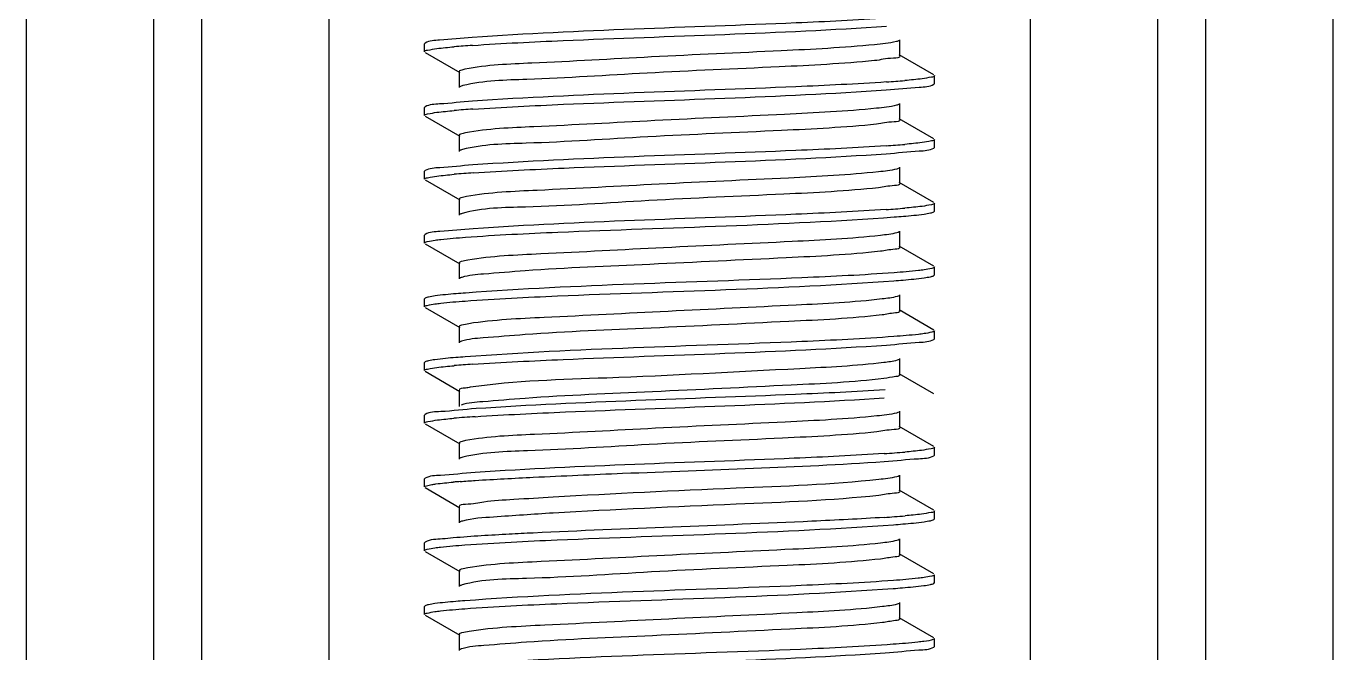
# Model space of a CAD drawing. Extents: x 54907 to 703237, y -798661 to -546661.
# Drawn here: x 370154 to 370681, y -579101 to -578849 of the extents above; entities that cross this region are included whole.
import ezdxf

# ---------------------------------------------------------------- set-up
doc = ezdxf.new("R2010")
doc.units = 0
doc.header["$LTSCALE"] = 1000
doc.header["$MEASUREMENT"] = 0

# ---------------------------------------------------------------- blocks, each defined once
blk = doc.blocks.new('gfhhrryyfd')
at = {"linetype": 'Continuous'}
for p, q in [((3693152.86, -1741005.43), (3693152.86, -1744418.97)), ((3693187.15, -1741005.43), (3693187.15, -1744418.97)), ((3693200.01, -1741005.43), (3693200.01, -1744418.97)), ((3693234.3, -1741005.43), (3693234.3, -1744418.97)), ((3693422.89, -1741005.43), (3693422.89, -1744418.97)), ((3693457.18, -1741005.43), (3693457.18, -1744418.97)), ((3693470.04, -1741005.43), (3693470.04, -1744418.97)), ((3693504.33, -1741005.43), (3693504.33, -1744418.97)), ((3693260.18, -1741998.34), (3693260.01, -1741998.52)), ((3693260.01, -1742000.67), (3693260.01, -1741998.52)), ((3693260.01, -1742000.67), (3693260.01, -1741998.52)), ((3693387.9, -1742001.74), (3693387.9, -1741997.45)), ((3693260.18, -1742000.86), (3693269.48, -1742006.24)), ((3693397.01, -1742006.91), (3693387.71, -1742001.52)), ((3693269.29, -1742006.03), (3693269.29, -1742010.31)), ((3693397.18, -1742009.24), (3693397.18, -1742007.1)), ((3693397.18, -1742009.24), (3693397.18, -1742007.1)), ((3693397.01, -1742009.43), (3693397.18, -1742009.24)), ((3693260.18, -1742015.48), (3693260.01, -1742015.67)), ((3693260.01, -1742017.81), (3693260.01, -1742015.67)), ((3693260.01, -1742017.81), (3693260.01, -1742015.67)), ((3693260.18, -1742018), (3693269.48, -1742023.39)), ((3693387.9, -1742018.88), (3693387.9, -1742014.6)), ((3693397.01, -1742024.05), (3693387.71, -1742018.67)), ((3693269.29, -1742023.17), (3693269.29, -1742027.46)), ((3693397.18, -1742026.39), (3693397.18, -1742024.24)), ((3693397.01, -1742026.57), (3693397.18, -1742026.39)), ((3693387.9, -1742036.03), (3693387.9, -1742031.74)), ((3693260.18, -1742032.63), (3693260.01, -1742032.81)), ((3693260.01, -1742034.96), (3693260.01, -1742032.81)), ((3693260.01, -1742034.96), (3693260.01, -1742032.81)), ((3693260.18, -1742035.15), (3693269.48, -1742040.53)), ((3693397.01, -1742041.2), (3693387.71, -1742035.81)), ((3693269.29, -1742040.32), (3693269.29, -1742044.6)), ((3693397.18, -1742043.53), (3693397.18, -1742041.39)), ((3693397.18, -1742043.53), (3693397.18, -1742041.39)), ((3693397.01, -1742043.72), (3693397.18, -1742043.53)), ((3693387.9, -1742053.17), (3693387.9, -1742048.89)), ((3693260.18, -1742049.77), (3693260.01, -1742049.96)), ((3693260.01, -1742052.1), (3693260.01, -1742049.96)), ((3693260.01, -1742052.1), (3693260.01, -1742049.96)), ((3693260.18, -1742052.29), (3693269.48, -1742057.68)), ((3693397.01, -1742058.34), (3693387.71, -1742052.96)), ((3693269.29, -1742057.46), (3693269.29, -1742061.75)), ((3693397.18, -1742060.68), (3693397.18, -1742058.53)), ((3693397.18, -1742060.68), (3693397.18, -1742058.53)), ((3693397.01, -1742060.86), (3693397.18, -1742060.68)), ((3693260.18, -1742066.92), (3693260.01, -1742067.1)), ((3693260.01, -1742069.25), (3693260.01, -1742067.1)), ((3693260.01, -1742069.25), (3693260.01, -1742067.1)), ((3693387.9, -1742070.32), (3693387.9, -1742066.03)), ((3693260.18, -1742069.44), (3693269.48, -1742074.82)), ((3693397.01, -1742075.49), (3693387.71, -1742070.1)), ((3693269.29, -1742074.61), (3693269.29, -1742078.89)), ((3693397.18, -1742077.82), (3693397.18, -1742075.68)), ((3693397.18, -1742077.82), (3693397.18, -1742075.68)), ((3693397.01, -1742078.01), (3693397.18, -1742077.82)), ((3693260.18, -1742084.06), (3693260.01, -1742084.25)), ((3693260.01, -1742086.39), (3693260.01, -1742084.25)), ((3693260.01, -1742086.39), (3693260.01, -1742084.25)), ((3693387.9, -1742087.46), (3693387.9, -1742083.18)), ((3693260.18, -1742086.58), (3693269.48, -1742091.97)), ((3693397.01, -1742092.64), (3693387.71, -1742087.25)), ((3693269.29, -1742091.75), (3693269.29, -1742096.04)), ((3693260.18, -1742098.2), (3693260.01, -1742098.39)), ((3693260.01, -1742100.53), (3693260.01, -1742098.39)), ((3693260.01, -1742100.53), (3693260.01, -1742098.39)), ((3693387.9, -1742101.6), (3693387.9, -1742097.32)), ((3693260.18, -1742100.72), (3693269.48, -1742106.11)), ((3693397.01, -1742106.77), (3693387.71, -1742101.39)), ((3693269.29, -1742105.89), (3693269.29, -1742110.17)), ((3693397.01, -1742109.29), (3693397.18, -1742109.1)), ((3693397.18, -1742109.1), (3693397.18, -1742106.96)), ((3693397.18, -1742109.1), (3693397.18, -1742106.96)), ((3693260.18, -1742115.34), (3693260.01, -1742115.53)), ((3693260.01, -1742117.68), (3693260.01, -1742115.53)), ((3693260.01, -1742117.68), (3693260.01, -1742115.53)), ((3693387.9, -1742118.75), (3693387.9, -1742114.46)), ((3693260.18, -1742117.86), (3693269.48, -1742123.25)), ((3693397.01, -1742123.92), (3693387.71, -1742118.53)), ((3693269.29, -1742123.03), (3693269.29, -1742127.32)), ((3693397.01, -1742126.44), (3693397.18, -1742126.25)), ((3693397.18, -1742126.25), (3693397.18, -1742124.11)), ((3693397.18, -1742126.25), (3693397.18, -1742124.11)), ((3693260.18, -1742132.49), (3693260.01, -1742132.68)), ((3693260.01, -1742134.82), (3693260.01, -1742132.68)), ((3693260.01, -1742134.82), (3693260.01, -1742132.68)), ((3693387.9, -1742135.89), (3693387.9, -1742131.61)), ((3693260.18, -1742135.01), (3693269.48, -1742140.4)), ((3693397.01, -1742141.06), (3693387.71, -1742135.68)), ((3693269.29, -1742140.18), (3693269.29, -1742144.47)), ((3693397.01, -1742143.58), (3693397.18, -1742143.39)), ((3693397.18, -1742143.39), (3693397.18, -1742141.25)), ((3693397.18, -1742143.39), (3693397.18, -1742141.25)), ((3693260.18, -1742149.64), (3693260.01, -1742149.82)), ((3693260.01, -1742151.97), (3693260.01, -1742149.82)), ((3693260.01, -1742151.97), (3693260.01, -1742149.82)), ((3693387.9, -1742153.04), (3693387.9, -1742148.75)), ((3693260.18, -1742152.15), (3693269.48, -1742157.54)), ((3693397.01, -1742158.21), (3693387.71, -1742152.82)), ((3693269.29, -1742157.32), (3693269.29, -1742161.61)), ((3693397.18, -1742160.54), (3693397.18, -1742158.4)), ((3693397.18, -1742160.54), (3693397.18, -1742158.4)), ((3693397.01, -1742160.73), (3693397.18, -1742160.54))]:
    blk.add_line(p, q, dxfattribs=at)
for centre, radius, start, end in [((3693292.6, -1742292.32), 294.01, 93.8395, 94.8043), ((3693364.57, -1741715.11), 294.35, 273.8372, 274.8034), ((3693292.7, -1742310.72), 295.27, 93.8265, 94.8053), ((3693364.51, -1741731.54), 295.07, 273.8306, 274.8033), ((3693292.88, -1742330.08), 297.5, 93.8052, 94.806), ((3693364.49, -1741748.46), 295.29, 273.8286, 274.8032), ((3693292.6, -1742378.02), 293.99, 93.8398, 94.8043), ((3693293.58, -1742404.64), 306.51, 93.7309, 94.7995), ((3693363.76, -1741804.83), 304.52, 273.7477, 274.8005), ((3693285.98, -1742327.93), 212.34, 94.6427, 94.9248), ((3693289.12, -1742366.54), 251.08, 94.4553, 94.6449), ((3693363.73, -1741821.6), 304.9, 273.7437, 274.8009)]:
    blk.add_arc(centre, radius, start, end, dxfattribs=at)
for points, knots in [([(3693384.36, -1741991.65), (3693376.23, -1741992.2), (3693339.06, -1741993.99), (3693301.85, -1741994.85), (3693272.85, -1741996.83)], [0, 0, 0, 0, 0.218917, 1, 1, 1, 1]), ([(3693272.85, -1741996.83), (3693269.92, -1741997.03), (3693265.81, -1741997.6), (3693261.32, -1741997.68), (3693260.18, -1741998.34)], [0, 0, 0, 0, 0.690151, 1, 1, 1, 1]), ([(3693272.91, -1741998.97), (3693281.03, -1741998.41), (3693318.15, -1741996.62), (3693355.31, -1741995.77), (3693384.26, -1741993.8)], [0, 0, 0, 0, 0.219094, 1, 1, 1, 1]), ([(3693260.01, -1742000.67), (3693260.01, -1742000.36), (3693261.65, -1742000.15), (3693262.47, -1741999.93), (3693263.3, -1741999.82)], [0, 0, 0, 0, 0.27163, 1, 1, 1, 1]), ([(3693381.05, -1741998.78), (3693372.7, -1741999.6), (3693352.7, -1742000.63), (3693321.95, -1742001.95), (3693293.65, -1742003.63), (3693276.79, -1742004.21), (3693270.87, -1742005.39)], [0, 0, 0, 0, 0.227968, 0.544065, 0.835946, 1, 1, 1, 1]), ([(3693387.71, -1741997.67), (3693387.47, -1741997.81), (3693385.26, -1741998.4), (3693383.02, -1741998.58), (3693381.05, -1741998.78)], [0, 0, 0, 0, 0.122428, 1, 1, 1, 1]), ([(3693381.05, -1742003.06), (3693372.52, -1742003.9), (3693352.11, -1742004.95), (3693320.89, -1742006.23), (3693292.65, -1742008.11), (3693275.95, -1742008.43), (3693270.36, -1742009.79)], [0, 0, 0, 0, 0.231868, 0.552576, 0.844286, 1, 1, 1, 1]), ([(3693387.89, -1742001.74), (3693387.9, -1742002.36), (3693384.36, -1742002.37), (3693382.76, -1742002.89), (3693381.05, -1742003.06)], [0, 0, 0, 0, 0.265144, 1, 1, 1, 1]), ([(3693270.87, -1742005.39), (3693270.47, -1742005.47), (3693270.01, -1742005.58), (3693269.3, -1742005.86), (3693269.3, -1742006.03)], [0, 0, 0, 0, 0.707243, 1, 1, 1, 1]), ([(3693397.18, -1742007.1), (3693397.18, -1742007.41), (3693395.53, -1742007.61), (3693394.7, -1742007.84), (3693393.87, -1742007.95)], [0, 0, 0, 0, 0.271555, 1, 1, 1, 1]), ([(3693270.36, -1742009.79), (3693270.18, -1742009.84), (3693269.88, -1742009.92), (3693269.59, -1742010.03), (3693269.48, -1742010.09)], [0, 0, 0, 0, 0.590543, 1, 1, 1, 1]), ([(3693384.26, -1742008.8), (3693376.14, -1742009.35), (3693339.02, -1742011.14), (3693301.86, -1742012), (3693272.91, -1742013.97)], [0, 0, 0, 0, 0.219151, 1, 1, 1, 1]), ([(3693272.99, -1742016.11), (3693281.11, -1742015.55), (3693318.19, -1742013.77), (3693355.31, -1742012.91), (3693384.22, -1742010.94)], [0, 0, 0, 0, 0.219316, 1, 1, 1, 1]), ([(3693384.22, -1742010.94), (3693387.18, -1742010.74), (3693391.33, -1742010.17), (3693395.86, -1742010.09), (3693397.01, -1742009.43)], [0, 0, 0, 0, 0.690302, 1, 1, 1, 1]), ([(3693272.91, -1742013.97), (3693269.96, -1742014.17), (3693265.83, -1742014.74), (3693261.33, -1742014.82), (3693260.18, -1742015.48)], [0, 0, 0, 0, 0.690241, 1, 1, 1, 1]), ([(3693260.01, -1742017.81), (3693260.01, -1742017.5), (3693261.65, -1742017.3), (3693262.47, -1742017.07), (3693263.3, -1742016.96)], [0, 0, 0, 0, 0.271612, 1, 1, 1, 1]), ([(3693381.59, -1742015.87), (3693373.37, -1742016.71), (3693353.47, -1742017.73), (3693322.73, -1742019.07), (3693294.16, -1742020.73), (3693277.06, -1742021.34), (3693271, -1742022.51)], [0, 0, 0, 0, 0.223808, 0.539121, 0.832916, 1, 1, 1, 1]), ([(3693387.71, -1742014.81), (3693387.48, -1742014.94), (3693385.46, -1742015.5), (3693383.4, -1742015.68), (3693381.59, -1742015.87)], [0, 0, 0, 0, 0.124553, 1, 1, 1, 1]), ([(3693381.59, -1742020.15), (3693373.09, -1742021.03), (3693352.56, -1742022.07), (3693321.08, -1742023.34), (3693292.62, -1742025.32), (3693275.76, -1742025.52), (3693270.21, -1742026.98)], [0, 0, 0, 0, 0.229779, 0.552271, 0.845852, 1, 1, 1, 1]), ([(3693387.89, -1742018.88), (3693387.9, -1742019.46), (3693384.65, -1742019.52), (3693383.17, -1742019.99), (3693381.59, -1742020.15)], [0, 0, 0, 0, 0.265825, 1, 1, 1, 1]), ([(3693271, -1742022.51), (3693270.57, -1742022.6), (3693270.07, -1742022.71), (3693269.3, -1742022.99), (3693269.3, -1742023.17)], [0, 0, 0, 0, 0.709559, 1, 1, 1, 1]), ([(3693397.18, -1742024.24), (3693397.18, -1742024.55), (3693395.53, -1742024.76), (3693394.69, -1742024.99), (3693393.86, -1742025.09)], [0, 0, 0, 0, 0.271503, 1, 1, 1, 1]), ([(3693270.21, -1742026.98), (3693270.07, -1742027.01), (3693269.82, -1742027.09), (3693269.58, -1742027.19), (3693269.48, -1742027.24)], [0, 0, 0, 0, 0.582657, 1, 1, 1, 1]), ([(3693384.22, -1742025.95), (3693376.1, -1742026.5), (3693339.03, -1742028.28), (3693301.91, -1742029.14), (3693272.99, -1742031.11)], [0, 0, 0, 0, 0.219176, 1, 1, 1, 1]), ([(3693273.13, -1742033.24), (3693281.26, -1742032.69), (3693318.28, -1742030.91), (3693355.35, -1742030.05), (3693384.21, -1742028.09)], [0, 0, 0, 0, 0.219756, 1, 1, 1, 1]), ([(3693384.21, -1742028.09), (3693387.17, -1742027.89), (3693391.33, -1742027.31), (3693395.86, -1742027.24), (3693397.01, -1742026.57)], [0, 0, 0, 0, 0.690321, 1, 1, 1, 1]), ([(3693272.99, -1742031.11), (3693270.03, -1742031.31), (3693265.87, -1742031.89), (3693261.33, -1742031.96), (3693260.18, -1742032.63)], [0, 0, 0, 0, 0.690369, 1, 1, 1, 1]), ([(3693387.71, -1742031.96), (3693387.5, -1742032.08), (3693385.65, -1742032.61), (3693383.76, -1742032.78), (3693382.12, -1742032.96)], [0, 0, 0, 0, 0.126851, 1, 1, 1, 1]), ([(3693260.01, -1742034.96), (3693260.01, -1742034.65), (3693261.66, -1742034.44), (3693262.49, -1742034.21), (3693263.32, -1742034.11)], [0, 0, 0, 0, 0.271513, 1, 1, 1, 1]), ([(3693382.12, -1742032.96), (3693374.07, -1742033.82), (3693354.39, -1742034.82), (3693323.78, -1742036.18), (3693294.95, -1742037.8), (3693277.57, -1742038.48), (3693271.3, -1742039.6)], [0, 0, 0, 0, 0.218693, 0.532071, 0.827808, 1, 1, 1, 1]), ([(3693382.12, -1742037.24), (3693373.66, -1742038.15), (3693353.04, -1742039.19), (3693321.33, -1742040.45), (3693292.64, -1742042.54), (3693275.61, -1742042.6), (3693270.1, -1742044.15)], [0, 0, 0, 0, 0.227419, 0.551484, 0.846998, 1, 1, 1, 1]), ([(3693387.89, -1742036.03), (3693387.9, -1742036.56), (3693384.94, -1742036.66), (3693383.56, -1742037.09), (3693382.12, -1742037.24)], [0, 0, 0, 0, 0.266653, 1, 1, 1, 1]), ([(3693271.3, -1742039.6), (3693270.79, -1742039.69), (3693270.23, -1742039.83), (3693269.3, -1742040.11), (3693269.29, -1742040.32)], [0, 0, 0, 0, 0.714126, 1, 1, 1, 1]), ([(3693397.18, -1742041.39), (3693397.18, -1742041.7), (3693395.53, -1742041.9), (3693394.69, -1742042.13), (3693393.86, -1742042.24)], [0, 0, 0, 0, 0.271487, 1, 1, 1, 1]), ([(3693270.1, -1742044.15), (3693269.98, -1742044.19), (3693269.77, -1742044.25), (3693269.56, -1742044.34), (3693269.48, -1742044.38)], [0, 0, 0, 0, 0.575512, 1, 1, 1, 1]), ([(3693271.04, -1742050.53), (3693279.32, -1742049.93), (3693317.74, -1742048.06), (3693356.22, -1742047.3), (3693386.31, -1742045.09)], [0, 0, 0, 0, 0.215786, 1, 1, 1, 1]), ([(3693384.21, -1742043.09), (3693376.11, -1742043.64), (3693339.08, -1742045.43), (3693302.01, -1742046.29), (3693273.13, -1742048.24)], [0, 0, 0, 0, 0.219025, 1, 1, 1, 1]), ([(3693386.31, -1742045.09), (3693387.14, -1742045.03), (3693389.84, -1742044.81), (3693392.54, -1742044.57), (3693394.4, -1742044.31)], [0, 0, 0, 0, 0.307514, 1, 1, 1, 1]), ([(3693394.4, -1742044.31), (3693394.97, -1742044.23), (3693395.84, -1742044.08), (3693396.73, -1742043.88), (3693397.01, -1742043.72)], [0, 0, 0, 0, 0.642945, 1, 1, 1, 1]), ([(3693273.13, -1742048.24), (3693270.13, -1742048.45), (3693265.93, -1742049.03), (3693261.35, -1742049.1), (3693260.18, -1742049.77)], [0, 0, 0, 0, 0.690571, 1, 1, 1, 1]), ([(3693387.71, -1742049.11), (3693387.51, -1742049.22), (3693385.84, -1742049.72), (3693384.12, -1742049.88), (3693382.62, -1742050.05)], [0, 0, 0, 0, 0.129326, 1, 1, 1, 1]), ([(3693260.01, -1742052.1), (3693260.01, -1742051.83), (3693261.4, -1742051.6), (3693262.13, -1742051.42), (3693262.84, -1742051.32)], [0, 0, 0, 0, 0.274205, 1, 1, 1, 1]), ([(3693262.84, -1742051.32), (3693263.36, -1742051.24), (3693266.09, -1742050.91), (3693268.83, -1742050.7), (3693271.04, -1742050.53)], [0, 0, 0, 0, 0.191525, 1, 1, 1, 1]), ([(3693382.62, -1742050.05), (3693374.75, -1742050.93), (3693355.3, -1742051.91), (3693324.83, -1742053.3), (3693295.75, -1742054.87), (3693278.1, -1742055.62), (3693271.62, -1742056.69)], [0, 0, 0, 0, 0.213597, 0.525045, 0.822717, 1, 1, 1, 1]), ([(3693387.89, -1742053.17), (3693387.9, -1742053.66), (3693385.21, -1742053.8), (3693383.94, -1742054.19), (3693382.62, -1742054.33)], [0, 0, 0, 0, 0.267648, 1, 1, 1, 1]), ([(3693271.62, -1742056.69), (3693271.03, -1742056.79), (3693270.4, -1742056.94), (3693269.3, -1742057.23), (3693269.29, -1742057.46)], [0, 0, 0, 0, 0.71787, 1, 1, 1, 1]), ([(3693382.62, -1742054.33), (3693374.21, -1742055.27), (3693353.52, -1742056.25), (3693321.69, -1742057.84), (3693294.48, -1742058.92), (3693277.67, -1742060.32), (3693271.9, -1742060.76), (3693270.01, -1742061.32)], [0, 0, 0, 0, 0.224806, 0.550241, 0.84772, 0.947459, 1, 1, 1, 1]), ([(3693386.31, -1742060.09), (3693378.06, -1742060.7), (3693339.64, -1742062.57), (3693301.16, -1742063.33), (3693271.04, -1742065.54)], [0, 0, 0, 0, 0.214949, 1, 1, 1, 1]), ([(3693394.4, -1742059.31), (3693393.89, -1742059.38), (3693391.2, -1742059.71), (3693388.49, -1742059.93), (3693386.31, -1742060.09)], [0, 0, 0, 0, 0.191311, 1, 1, 1, 1]), ([(3693397.18, -1742058.53), (3693397.18, -1742058.8), (3693395.82, -1742059.03), (3693395.1, -1742059.21), (3693394.4, -1742059.31)], [0, 0, 0, 0, 0.274554, 1, 1, 1, 1]), ([(3693270.01, -1742061.32), (3693269.91, -1742061.35), (3693269.73, -1742061.41), (3693269.55, -1742061.49), (3693269.48, -1742061.53)], [0, 0, 0, 0, 0.569048, 1, 1, 1, 1]), ([(3693270.95, -1742067.69), (3693279.22, -1742067.08), (3693317.66, -1742065.2), (3693356.16, -1742064.45), (3693386.28, -1742062.24)], [0, 0, 0, 0, 0.215407, 1, 1, 1, 1]), ([(3693386.28, -1742062.24), (3693387.11, -1742062.17), (3693389.82, -1742061.96), (3693392.53, -1742061.72), (3693394.4, -1742061.46)], [0, 0, 0, 0, 0.307504, 1, 1, 1, 1]), ([(3693394.4, -1742061.46), (3693394.97, -1742061.37), (3693395.84, -1742061.22), (3693396.73, -1742061.02), (3693397.01, -1742060.86)], [0, 0, 0, 0, 0.643054, 1, 1, 1, 1]), ([(3693262.84, -1742066.32), (3693262.26, -1742066.4), (3693261.37, -1742066.55), (3693260.46, -1742066.76), (3693260.18, -1742066.92)], [0, 0, 0, 0, 0.643741, 1, 1, 1, 1]), ([(3693271.04, -1742065.54), (3693270.2, -1742065.6), (3693267.46, -1742065.81), (3693264.72, -1742066.05), (3693262.84, -1742066.32)], [0, 0, 0, 0, 0.307276, 1, 1, 1, 1]), ([(3693383.1, -1742067.14), (3693375.41, -1742068.04), (3693356.19, -1742069), (3693325.88, -1742070.41), (3693296.57, -1742071.95), (3693278.65, -1742072.75), (3693271.96, -1742073.78)], [0, 0, 0, 0, 0.208516, 0.518039, 0.81764, 1, 1, 1, 1]), ([(3693387.71, -1742066.25), (3693387.53, -1742066.35), (3693386.01, -1742066.82), (3693384.45, -1742066.98), (3693383.1, -1742067.14)], [0, 0, 0, 0, 0.131982, 1, 1, 1, 1]), ([(3693260.01, -1742069.25), (3693260.01, -1742068.98), (3693261.38, -1742068.75), (3693262.1, -1742068.57), (3693262.81, -1742068.47)], [0, 0, 0, 0, 0.274415, 1, 1, 1, 1]), ([(3693262.81, -1742068.47), (3693263.32, -1742068.39), (3693266.03, -1742068.06), (3693268.75, -1742067.85), (3693270.95, -1742067.69)], [0, 0, 0, 0, 0.191381, 1, 1, 1, 1]), ([(3693387.89, -1742070.32), (3693387.9, -1742070.76), (3693385.47, -1742070.94), (3693384.3, -1742071.28), (3693383.1, -1742071.42)], [0, 0, 0, 0, 0.268827, 1, 1, 1, 1]), ([(3693271.96, -1742073.78), (3693271.29, -1742073.89), (3693270.58, -1742074.06), (3693269.3, -1742074.34), (3693269.29, -1742074.61)], [0, 0, 0, 0, 0.721013, 1, 1, 1, 1]), ([(3693383.1, -1742071.42), (3693374.76, -1742072.4), (3693354.02, -1742073.36), (3693322.02, -1742074.98), (3693294.53, -1742076.05), (3693277.6, -1742077.48), (3693271.81, -1742077.9), (3693269.94, -1742078.49)], [0, 0, 0, 0, 0.222005, 0.548688, 0.848211, 0.948158, 1, 1, 1, 1]), ([(3693386.28, -1742077.24), (3693378.02, -1742077.84), (3693339.57, -1742079.72), (3693301.07, -1742080.48), (3693270.95, -1742082.69)], [0, 0, 0, 0, 0.215206, 1, 1, 1, 1]), ([(3693394.4, -1742076.46), (3693393.88, -1742076.53), (3693391.18, -1742076.86), (3693388.47, -1742077.08), (3693386.28, -1742077.24)], [0, 0, 0, 0, 0.191317, 1, 1, 1, 1]), ([(3693397.18, -1742075.68), (3693397.18, -1742075.94), (3693395.81, -1742076.17), (3693395.09, -1742076.36), (3693394.4, -1742076.46)], [0, 0, 0, 0, 0.274505, 1, 1, 1, 1]), ([(3693269.94, -1742078.49), (3693269.85, -1742078.52), (3693269.69, -1742078.57), (3693269.55, -1742078.64), (3693269.48, -1742078.68)], [0, 0, 0, 0, 0.563231, 1, 1, 1, 1]), ([(3693272.91, -1742084.69), (3693281.03, -1742084.14), (3693318.15, -1742082.35), (3693355.31, -1742081.49), (3693384.27, -1742079.52)], [0, 0, 0, 0, 0.219091, 1, 1, 1, 1]), ([(3693384.27, -1742079.52), (3693387.22, -1742079.32), (3693391.35, -1742078.75), (3693395.86, -1742078.67), (3693397.01, -1742078.01)], [0, 0, 0, 0, 0.690238, 1, 1, 1, 1]), ([(3693262.81, -1742083.47), (3693262.23, -1742083.55), (3693261.35, -1742083.7), (3693260.46, -1742083.9), (3693260.18, -1742084.06)], [0, 0, 0, 0, 0.643277, 1, 1, 1, 1]), ([(3693270.95, -1742082.69), (3693270.11, -1742082.75), (3693267.4, -1742082.96), (3693264.68, -1742083.21), (3693262.81, -1742083.47)], [0, 0, 0, 0, 0.307434, 1, 1, 1, 1]), ([(3693383.56, -1742084.23), (3693376.06, -1742085.15), (3693351.17, -1742086.34), (3693314.14, -1742088.44), (3693284.46, -1742089.11), (3693272.33, -1742090.87)], [0, 0, 0, 0, 0.203452, 0.669893, 1, 1, 1, 1]), ([(3693387.71, -1742083.4), (3693387.54, -1742083.49), (3693386.18, -1742083.93), (3693384.77, -1742084.08), (3693383.56, -1742084.23)], [0, 0, 0, 0, 0.134844, 1, 1, 1, 1]), ([(3693260.01, -1742086.39), (3693260.01, -1742086.08), (3693261.65, -1742085.88), (3693262.47, -1742085.65), (3693263.3, -1742085.55)], [0, 0, 0, 0, 0.271629, 1, 1, 1, 1]), ([(3693387.89, -1742087.46), (3693387.9, -1742087.87), (3693385.71, -1742088.08), (3693384.64, -1742088.38), (3693383.56, -1742088.51)], [0, 0, 0, 0, 0.270217, 1, 1, 1, 1]), ([(3693272.33, -1742090.87), (3693271.88, -1742090.94), (3693271.03, -1742091.18), (3693269.3, -1742091.14), (3693269.29, -1742091.75)], [0, 0, 0, 0, 0.421526, 1, 1, 1, 1]), ([(3693383.56, -1742088.51), (3693375.3, -1742089.53), (3693354.52, -1742090.47), (3693322.38, -1742092.12), (3693294.62, -1742093.17), (3693277.55, -1742094.64), (3693271.73, -1742095.05), (3693269.88, -1742095.65)], [0, 0, 0, 0, 0.219023, 0.546829, 0.848448, 0.948708, 1, 1, 1, 1]), ([(3693383.9, -1742091.54), (3693375.87, -1742092.08), (3693339.19, -1742093.84), (3693302.48, -1742094.73), (3693273.86, -1742096.62)], [0, 0, 0, 0, 0.219007, 1, 1, 1, 1]), ([(3693273.64, -1742098.78), (3693281.72, -1742098.24), (3693318.39, -1742096.49), (3693355.11, -1742095.61), (3693383.67, -1742093.7)], [0, 0, 0, 0, 0.220571, 1, 1, 1, 1]), ([(3693273.86, -1742096.62), (3693270.69, -1742096.83), (3693266.25, -1742097.45), (3693261.41, -1742097.49), (3693260.18, -1742098.2)], [0, 0, 0, 0, 0.691503, 1, 1, 1, 1]), ([(3693381.68, -1742098.58), (3693373.49, -1742099.42), (3693353.63, -1742100.44), (3693322.91, -1742101.78), (3693294.29, -1742103.44), (3693277.15, -1742104.06), (3693271.05, -1742105.22)], [0, 0, 0, 0, 0.222949, 0.537937, 0.832059, 1, 1, 1, 1]), ([(3693387.71, -1742097.53), (3693387.49, -1742097.66), (3693385.49, -1742098.22), (3693383.46, -1742098.39), (3693381.68, -1742098.58)], [0, 0, 0, 0, 0.124926, 1, 1, 1, 1]), ([(3693260.01, -1742100.53), (3693260.01, -1742100.2), (3693261.76, -1742100.01), (3693262.63, -1742099.77), (3693263.5, -1742099.66)], [0, 0, 0, 0, 0.270691, 1, 1, 1, 1]), ([(3693387.89, -1742101.6), (3693387.9, -1742102.17), (3693384.7, -1742102.24), (3693383.23, -1742102.7), (3693381.68, -1742102.86)], [0, 0, 0, 0, 0.265953, 1, 1, 1, 1]), ([(3693271.05, -1742105.22), (3693270.61, -1742105.31), (3693270.1, -1742105.42), (3693269.3, -1742105.7), (3693269.3, -1742105.89)], [0, 0, 0, 0, 0.710384, 1, 1, 1, 1]), ([(3693381.68, -1742102.86), (3693373.24, -1742103.73), (3693352.81, -1742104.77), (3693321.43, -1742106.06), (3693292.89, -1742107.98), (3693275.97, -1742108.26), (3693270.32, -1742109.67)], [0, 0, 0, 0, 0.22824, 0.54962, 0.84357, 1, 1, 1, 1]), ([(3693383.67, -1742108.7), (3693375.6, -1742109.24), (3693338.93, -1742111), (3693302.21, -1742111.88), (3693273.64, -1742113.78)], [0, 0, 0, 0, 0.220044, 1, 1, 1, 1]), ([(3693383.64, -1742110.85), (3693386.74, -1742110.64), (3693391.07, -1742110.04), (3693395.81, -1742109.98), (3693397.01, -1742109.29)], [0, 0, 0, 0, 0.69109, 1, 1, 1, 1]), ([(3693397.18, -1742106.96), (3693397.18, -1742107.28), (3693395.45, -1742107.48), (3693394.58, -1742107.72), (3693393.72, -1742107.83)], [0, 0, 0, 0, 0.270828, 1, 1, 1, 1]), ([(3693270.32, -1742109.67), (3693270.15, -1742109.71), (3693269.87, -1742109.79), (3693269.59, -1742109.9), (3693269.48, -1742109.96)], [0, 0, 0, 0, 0.588567, 1, 1, 1, 1]), ([(3693289.27, -1742115.06), (3693297.27, -1742114.67), (3693328.73, -1742113.3), (3693360.22, -1742112.41), (3693383.64, -1742110.85)], [0, 0, 0, 0, 0.25454, 1, 1, 1, 1]), ([(3693273.64, -1742113.78), (3693270.52, -1742113.99), (3693266.15, -1742114.6), (3693261.39, -1742114.65), (3693260.18, -1742115.34)], [0, 0, 0, 0, 0.691213, 1, 1, 1, 1]), ([(3693261.98, -1742117.02), (3693262.34, -1742116.96), (3693264.26, -1742116.68), (3693266.19, -1742116.5), (3693267.75, -1742116.37)], [0, 0, 0, 0, 0.190713, 1, 1, 1, 1]), ([(3693269.62, -1742116.21), (3693270.96, -1742116.11), (3693277.51, -1742115.65), (3693284.06, -1742115.31), (3693289.27, -1742115.06)], [0, 0, 0, 0, 0.205696, 1, 1, 1, 1]), ([(3693382.2, -1742115.67), (3693369.45, -1742117.04), (3693340.19, -1742118.11), (3693310.98, -1742119.49), (3693294.59, -1742120.41)], [0, 0, 0, 0, 0.438605, 1, 1, 1, 1]), ([(3693387.71, -1742114.68), (3693387.5, -1742114.8), (3693385.68, -1742115.32), (3693383.82, -1742115.49), (3693382.2, -1742115.67)], [0, 0, 0, 0, 0.127252, 1, 1, 1, 1]), ([(3693260.01, -1742117.68), (3693260.01, -1742117.48), (3693260.94, -1742117.23), (3693261.48, -1742117.1), (3693261.98, -1742117.02)], [0, 0, 0, 0, 0.28203, 1, 1, 1, 1]), ([(3693382.2, -1742119.95), (3693369.45, -1742121.33), (3693340.19, -1742122.4), (3693310.98, -1742123.78), (3693294.59, -1742124.7)], [0, 0, 0, 0, 0.438605, 1, 1, 1, 1]), ([(3693387.89, -1742118.75), (3693387.9, -1742119.27), (3693384.98, -1742119.38), (3693383.63, -1742119.8), (3693382.2, -1742119.95)], [0, 0, 0, 0, 0.266804, 1, 1, 1, 1]), ([(3693294.59, -1742120.41), (3693291.07, -1742120.61), (3693285.04, -1742121.05), (3693276.59, -1742121.44), (3693272.71, -1742122.39), (3693269.3, -1742122.43), (3693269.3, -1742123.03)], [0, 0, 0, 0, 0.415, 0.730895, 0.928614, 1, 1, 1, 1]), ([(3693270.2, -1742126.84), (3693270.06, -1742126.88), (3693269.81, -1742126.95), (3693269.58, -1742127.05), (3693269.48, -1742127.1)], [0, 0, 0, 0, 0.581773, 1, 1, 1, 1]), ([(3693294.59, -1742124.7), (3693289.25, -1742125), (3693281.15, -1742125.64), (3693272.93, -1742126.12), (3693270.2, -1742126.84)], [0, 0, 0, 0, 0.654734, 1, 1, 1, 1]), ([(3693383.64, -1742125.85), (3693377.17, -1742126.28), (3693345.72, -1742127.85), (3693314.24, -1742128.85), (3693289.27, -1742130.06)], [0, 0, 0, 0, 0.205964, 1, 1, 1, 1]), ([(3693397.18, -1742124.11), (3693397.18, -1742124.43), (3693395.45, -1742124.63), (3693394.59, -1742124.86), (3693393.72, -1742124.98)], [0, 0, 0, 0, 0.270838, 1, 1, 1, 1]), ([(3693394.36, -1742127.03), (3693394.94, -1742126.95), (3693395.82, -1742126.8), (3693396.73, -1742126.6), (3693397.01, -1742126.44)], [0, 0, 0, 0, 0.643619, 1, 1, 1, 1]), ([(3693289.27, -1742130.06), (3693287.12, -1742130.16), (3693279.94, -1742130.53), (3693272.76, -1742130.94), (3693267.75, -1742131.37)], [0, 0, 0, 0, 0.299335, 1, 1, 1, 1]), ([(3693270.89, -1742133.26), (3693279.14, -1742132.66), (3693317.56, -1742130.78), (3693356.04, -1742130.02), (3693386.16, -1742127.82)], [0, 0, 0, 0, 0.214998, 1, 1, 1, 1]), ([(3693386.16, -1742127.82), (3693387, -1742127.75), (3693389.74, -1742127.54), (3693392.47, -1742127.3), (3693394.36, -1742127.03)], [0, 0, 0, 0, 0.307332, 1, 1, 1, 1]), ([(3693260.01, -1742134.82), (3693260.01, -1742134.55), (3693261.37, -1742134.33), (3693262.09, -1742134.14), (3693262.79, -1742134.04)], [0, 0, 0, 0, 0.27455, 1, 1, 1, 1]), ([(3693267.75, -1742131.37), (3693266.77, -1742131.45), (3693264.28, -1742131.79), (3693261.54, -1742131.7), (3693260.18, -1742132.49)], [0, 0, 0, 0, 0.38307, 1, 1, 1, 1]), ([(3693262.79, -1742134.04), (3693263.3, -1742133.97), (3693265.99, -1742133.64), (3693268.7, -1742133.42), (3693270.89, -1742133.26)], [0, 0, 0, 0, 0.19129, 1, 1, 1, 1]), ([(3693382.7, -1742132.76), (3693374.86, -1742133.64), (3693355.45, -1742134.62), (3693325, -1742136.01), (3693295.89, -1742137.58), (3693278.19, -1742138.33), (3693271.67, -1742139.4)], [0, 0, 0, 0, 0.212745, 0.523869, 0.821865, 1, 1, 1, 1]), ([(3693387.71, -1742131.82), (3693387.52, -1742131.93), (3693385.87, -1742132.43), (3693384.17, -1742132.59), (3693382.7, -1742132.76)], [0, 0, 0, 0, 0.129757, 1, 1, 1, 1]), ([(3693382.7, -1742137.04), (3693374.36, -1742137.98), (3693353.78, -1742139.01), (3693321.96, -1742140.29), (3693292.97, -1742142.39), (3693275.7, -1742142.45), (3693270.11, -1742144.01)], [0, 0, 0, 0, 0.223258, 0.547569, 0.845448, 1, 1, 1, 1]), ([(3693387.89, -1742135.89), (3693387.9, -1742136.37), (3693385.25, -1742136.52), (3693384, -1742136.9), (3693382.7, -1742137.04)], [0, 0, 0, 0, 0.26783, 1, 1, 1, 1]), ([(3693271.67, -1742139.4), (3693271.07, -1742139.5), (3693270.43, -1742139.66), (3693269.3, -1742139.94), (3693269.29, -1742140.18)], [0, 0, 0, 0, 0.718436, 1, 1, 1, 1]), ([(3693270.11, -1742144.01), (3693269.98, -1742144.05), (3693269.77, -1742144.11), (3693269.56, -1742144.2), (3693269.48, -1742144.25)], [0, 0, 0, 0, 0.575828, 1, 1, 1, 1]), ([(3693386.16, -1742142.82), (3693377.88, -1742143.42), (3693339.46, -1742145.3), (3693300.98, -1742146.05), (3693270.89, -1742148.27)], [0, 0, 0, 0, 0.215728, 1, 1, 1, 1]), ([(3693386.04, -1742144.97), (3693386.89, -1742144.91), (3693389.66, -1742144.69), (3693392.42, -1742144.45), (3693394.33, -1742144.18)], [0, 0, 0, 0, 0.307278, 1, 1, 1, 1]), ([(3693394.36, -1742142.04), (3693393.84, -1742142.11), (3693391.11, -1742142.44), (3693388.37, -1742142.66), (3693386.16, -1742142.82)], [0, 0, 0, 0, 0.19147, 1, 1, 1, 1]), ([(3693394.33, -1742144.18), (3693394.91, -1742144.1), (3693395.81, -1742143.95), (3693396.73, -1742143.74), (3693397.01, -1742143.58)], [0, 0, 0, 0, 0.644079, 1, 1, 1, 1]), ([(3693397.18, -1742141.25), (3693397.18, -1742141.52), (3693395.79, -1742141.75), (3693395.07, -1742141.94), (3693394.36, -1742142.04)], [0, 0, 0, 0, 0.274248, 1, 1, 1, 1]), ([(3693270.85, -1742150.41), (3693279.08, -1742149.8), (3693317.48, -1742147.93), (3693355.93, -1742147.16), (3693386.04, -1742144.97)], [0, 0, 0, 0, 0.214643, 1, 1, 1, 1]), ([(3693260.01, -1742151.97), (3693260.01, -1742151.7), (3693261.37, -1742151.47), (3693262.08, -1742151.29), (3693262.77, -1742151.19)], [0, 0, 0, 0, 0.274625, 1, 1, 1, 1]), ([(3693262.79, -1742149.04), (3693262.22, -1742149.13), (3693261.34, -1742149.28), (3693260.45, -1742149.48), (3693260.18, -1742149.64)], [0, 0, 0, 0, 0.642977, 1, 1, 1, 1]), ([(3693262.77, -1742151.19), (3693263.29, -1742151.12), (3693265.97, -1742150.79), (3693268.67, -1742150.57), (3693270.85, -1742150.41)], [0, 0, 0, 0, 0.191275, 1, 1, 1, 1]), ([(3693270.89, -1742148.27), (3693270.06, -1742148.33), (3693267.35, -1742148.54), (3693264.65, -1742148.78), (3693262.79, -1742149.04)], [0, 0, 0, 0, 0.307533, 1, 1, 1, 1]), ([(3693383.18, -1742149.85), (3693375.52, -1742150.75), (3693356.34, -1742151.71), (3693326.05, -1742153.12), (3693296.7, -1742154.66), (3693278.74, -1742155.46), (3693272.02, -1742156.49)], [0, 0, 0, 0, 0.207666, 0.516866, 0.81679, 1, 1, 1, 1]), ([(3693387.71, -1742148.97), (3693387.53, -1742149.07), (3693386.04, -1742149.53), (3693384.51, -1742149.69), (3693383.18, -1742149.85)], [0, 0, 0, 0, 0.132446, 1, 1, 1, 1]), ([(3693383.18, -1742154.13), (3693374.9, -1742155.11), (3693354.26, -1742156.07), (3693322.36, -1742157.68), (3693294.88, -1742158.77), (3693277.82, -1742160.16), (3693271.96, -1742160.61), (3693270.03, -1742161.18)], [0, 0, 0, 0, 0.220439, 0.545965, 0.845865, 0.946757, 1, 1, 1, 1]), ([(3693387.89, -1742153.04), (3693387.9, -1742153.48), (3693385.51, -1742153.66), (3693384.36, -1742153.99), (3693383.18, -1742154.13)], [0, 0, 0, 0, 0.269044, 1, 1, 1, 1]), ([(3693272.02, -1742156.49), (3693271.33, -1742156.6), (3693270.61, -1742156.78), (3693269.3, -1742157.06), (3693269.29, -1742157.32)], [0, 0, 0, 0, 0.721489, 1, 1, 1, 1]), ([(3693397.18, -1742158.4), (3693397.18, -1742158.48), (3693396.16, -1742159.12), (3693395.23, -1742159.06), (3693394.33, -1742159.19)], [0, 0, 0, 0, 0.088885, 1, 1, 1, 1]), ([(3693270.03, -1742161.18), (3693269.92, -1742161.21), (3693269.74, -1742161.27), (3693269.56, -1742161.35), (3693269.48, -1742161.39)], [0, 0, 0, 0, 0.570334, 1, 1, 1, 1]), ([(3693386.04, -1742159.97), (3693377.75, -1742160.58), (3693339.35, -1742162.45), (3693300.89, -1742163.2), (3693270.85, -1742165.41)], [0, 0, 0, 0, 0.216242, 1, 1, 1, 1]), ([(3693383.9, -1742162.27), (3693386.94, -1742162.06), (3693391.19, -1742161.47), (3693395.83, -1742161.4), (3693397.01, -1742160.73)], [0, 0, 0, 0, 0.69073, 1, 1, 1, 1]), ([(3693394.33, -1742159.19), (3693393.8, -1742159.26), (3693391.04, -1742159.59), (3693388.28, -1742159.81), (3693386.04, -1742159.97)], [0, 0, 0, 0, 0.191504, 1, 1, 1, 1]), ([(3693273.87, -1742167.35), (3693281.99, -1742166.81), (3693318.67, -1742165.06), (3693355.39, -1742164.18), (3693383.9, -1742162.27)], [0, 0, 0, 0, 0.221629, 1, 1, 1, 1])]:
    blk.add_open_spline(points, degree=3, knots=knots, dxfattribs=at)
for points in [[(3693263.3, -1741999.82), (3693264.85, -1741999.62), (3693266.41, -1741999.47), (3693267.97, -1741999.34)], [(3693393.87, -1742007.95), (3693392.33, -1742008.15), (3693390.77, -1742008.29), (3693389.21, -1742008.42)], [(3693263.3, -1742016.96), (3693264.85, -1742016.76), (3693266.41, -1742016.62), (3693267.96, -1742016.49)], [(3693393.86, -1742025.09), (3693392.32, -1742025.29), (3693390.77, -1742025.44), (3693389.22, -1742025.57)], [(3693263.32, -1742034.11), (3693264.86, -1742033.91), (3693266.4, -1742033.76), (3693267.95, -1742033.63)], [(3693393.86, -1742042.24), (3693392.32, -1742042.44), (3693390.77, -1742042.58), (3693389.22, -1742042.71)], [(3693263.3, -1742085.55), (3693264.85, -1742085.34), (3693266.41, -1742085.2), (3693267.97, -1742085.07)], [(3693263.5, -1742099.66), (3693264.98, -1742099.47), (3693266.46, -1742099.33), (3693267.94, -1742099.21)], [(3693393.72, -1742107.83), (3693392.23, -1742108.02), (3693390.74, -1742108.16), (3693389.25, -1742108.29)], [(3693393.72, -1742124.98), (3693392.23, -1742125.16), (3693390.74, -1742125.3), (3693389.25, -1742125.43)]]:
    blk.add_open_spline(points, degree=3, dxfattribs=at)

msp = doc.modelspace()

# ---------------------------------------------------------------- block references
at = {"lineweight": -3, "xscale": 1.5, "yscale": 1.5, "zscale": 1.5}
msp.add_blockref('gfhhrryyfd', (-5169575.55, 2034142.04), dxfattribs=at)

doc.saveas('drawing.dxf')
